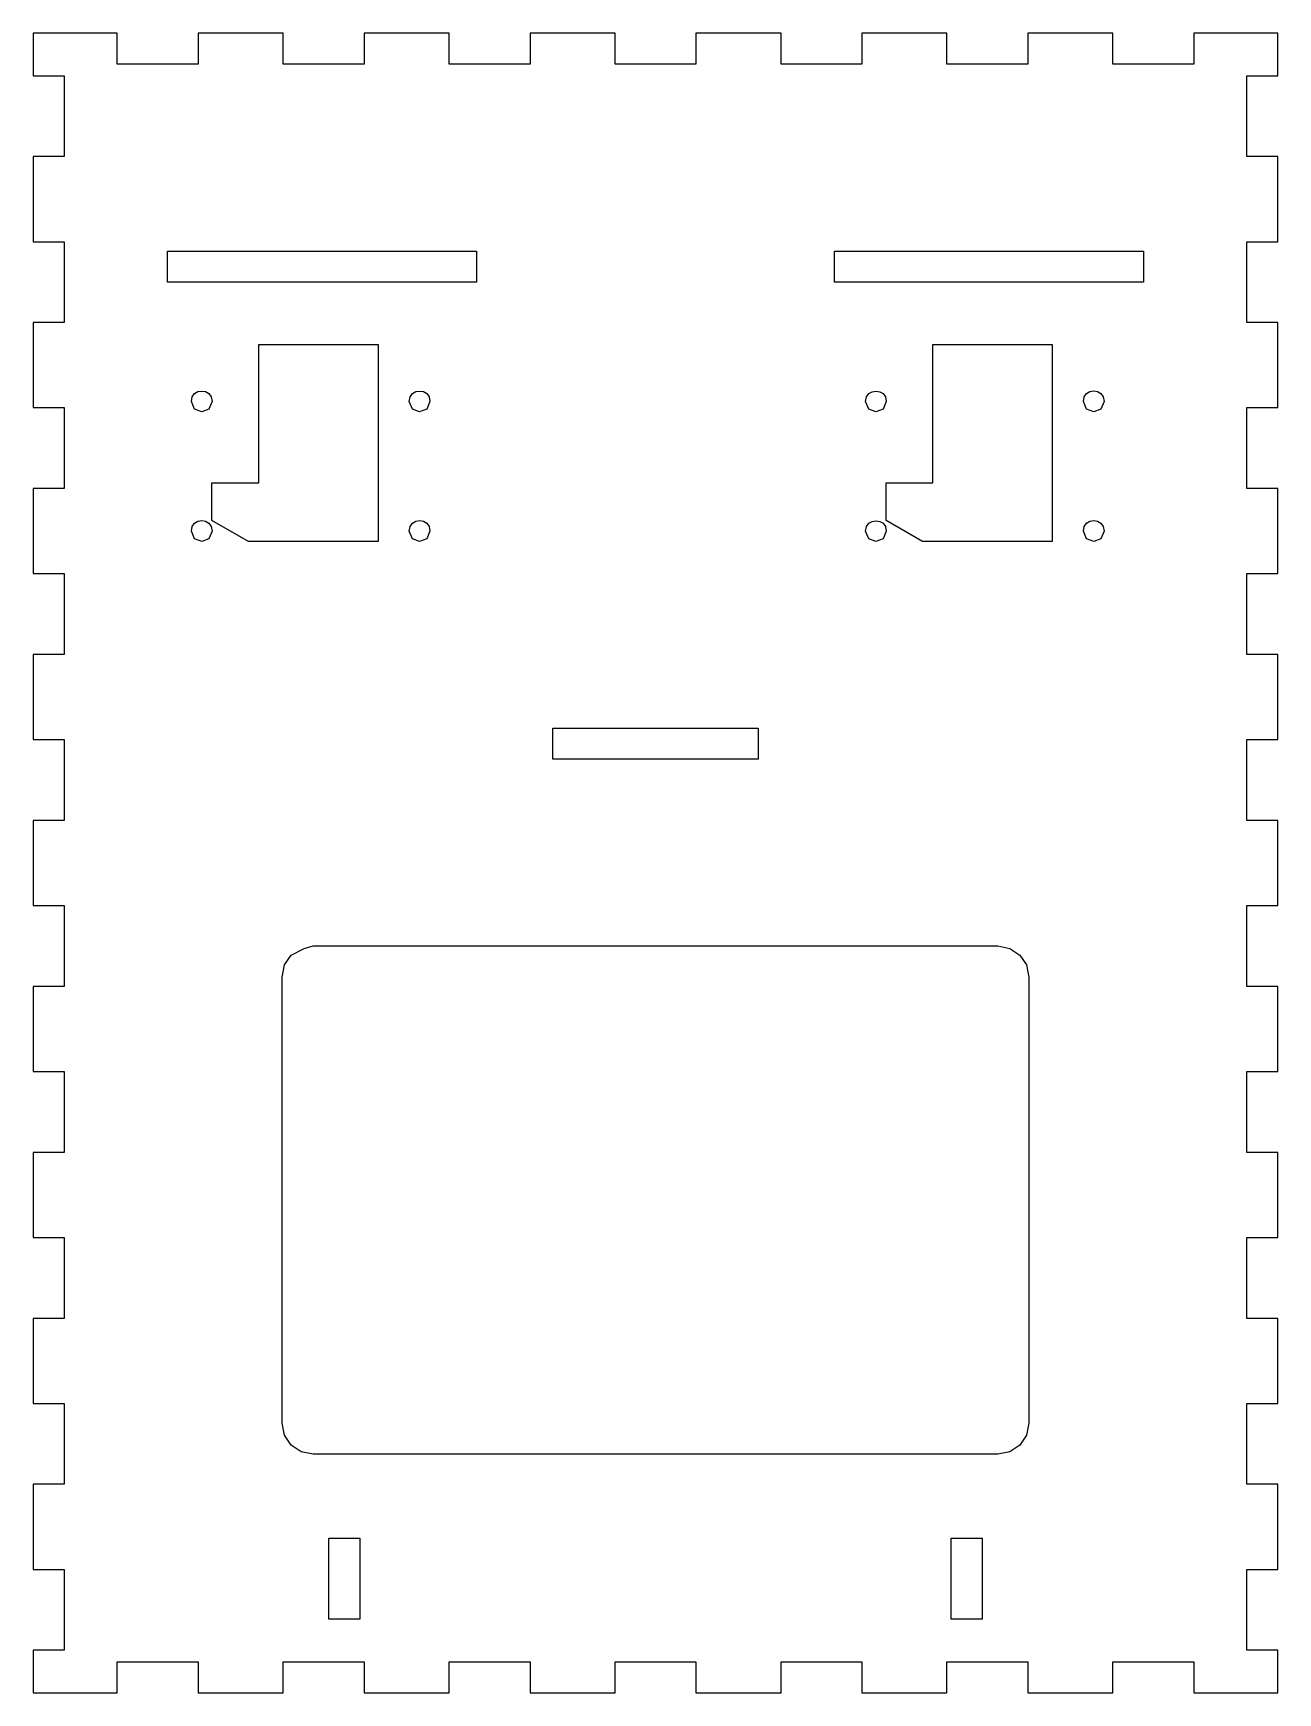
# Model space of a CAD drawing. Extents: x -60 to 60, y 0 to 160.
import ezdxf

# ---------------------------------------------------------------- set-up
doc = ezdxf.new("R2010")
doc.units = 0
doc.layers.add('Calque_1', color=7, linetype='CONTINUOUS')

msp = doc.modelspace()

# ---------------------------------------------------------------- linework, layer by layer
at = {"layer": 'Calque_1', "color": 7}
for points in [[(-59.999999, 160.000065), (-59.999999, 155.900055), (-57.000182, 155.900055), (-57.000182, 148.100017), (-59.999999, 148.100017), (-59.999999, 139.9), (-57.000182, 139.9), (-57.000182, 132.099959), (-59.999999, 132.099959), (-59.999999, 123.899942), (-57.000182, 123.899942), (-57.000182, 116.099901), (-59.999999, 116.099901), (-59.999999, 107.899887), (-57.000182, 107.899887), (-57.000182, 100.099846), (-59.999999, 100.099846), (-59.999999, 91.899829), (-57.000182, 91.899829), (-57.000182, 84.099788), (-59.999999, 84.099788), (-59.999999, 75.899771), (-57.000182, 75.899771), (-57.000182, 68.09973), (-59.999999, 68.09973), (-59.999999, 59.899718), (-57.000182, 59.899718), (-57.000182, 52.100198), (-59.999999, 52.100198), (-59.999999, 43.900179), (-57.000182, 43.900179), (-57.000182, 36.10013), (-59.999999, 36.10013), (-59.999999, 27.900097), (-57.000182, 27.900097), (-57.000182, 20.100048), (-59.999999, 20.100048), (-59.999999, 11.900028), (-57.000182, 11.900028), (-57.000182, 4.100006), (-59.999999, 4.100006), (-59.999999, 1.636074), (-59.999999, -0.000004), (-51.899719, -0.000004), (-51.899719, 2.999815), (-44.099678, 2.999815), (-44.099678, -0.000004), (-35.899662, -0.000004), (-35.899662, 2.999815), (-28.09962, 2.999815), (-28.09962, -0.000004), (-19.899605, -0.000004), (-19.899605, 2.999815), (-12.099564, 2.999815), (-12.099564, -0.000004), (-3.899549, -0.000004), (-3.899549, 2.999815), (3.900492, 2.999815), (3.900492, -0.000004), (12.100509, -0.000004), (12.100509, 2.999815), (19.90055, 2.999815), (19.90055, -0.000004), (28.100049, -0.000004), (28.100049, 2.999815), (35.90009, 2.999815), (35.90009, -0.000004), (44.100107, -0.000004), (44.100107, 2.999815), (51.900148, 2.999815), (51.900148, -0.000004), (59.999912, -0.000004), (59.999912, 4.100006), (57.000095, 4.100006), (57.000095, 11.900028), (59.999912, 11.900028), (59.999912, 20.100048), (57.000095, 20.100048), (57.000095, 27.900097), (59.999912, 27.900097), (59.999912, 36.10013), (57.000095, 36.10013), (57.000095, 43.900179), (59.999912, 43.900179), (59.999912, 52.100198), (57.000095, 52.100198), (57.000095, 59.899718), (59.999912, 59.899718), (59.999912, 68.09973), (57.000095, 68.09973), (57.000095, 75.899771), (59.999912, 75.899771), (59.999912, 84.099788), (57.000095, 84.099788), (57.000095, 91.899829), (59.999912, 91.899829), (59.999912, 100.099846), (57.000095, 100.099846), (57.000095, 107.899887), (59.999912, 107.899887), (59.999912, 116.099901), (57.000095, 116.099901), (57.000095, 123.899942), (59.999912, 123.899942), (59.999912, 132.099959), (57.000095, 132.099959), (57.000095, 139.9), (59.999912, 139.9), (59.999912, 148.100017), (57.000095, 148.100017), (57.000095, 155.900055), (59.999912, 155.900055), (59.999912, 160.000065), (51.900148, 160.000065), (51.900148, 156.99973), (44.100107, 156.99973), (44.100107, 160.000065), (35.90009, 160.000065), (35.90009, 156.99973), (28.100049, 156.99973), (28.100049, 160.000065), (19.90055, 160.000065), (19.90055, 156.99973), (12.100509, 156.99973), (12.100509, 160.000065), (3.900492, 160.000065), (3.900492, 156.99973), (-3.899549, 156.99973), (-3.899549, 160.000065), (-12.099564, 160.000065), (-12.099564, 156.99973), (-19.899605, 156.99973), (-19.899605, 160.000065), (-28.09962, 160.000065), (-28.09962, 156.99973), (-35.899662, 156.99973), (-35.899662, 160.000065), (-44.099678, 160.000065), (-44.099678, 156.99973), (-51.900235, 156.99973), (-51.900235, 160.000065)], [(-47.055053, 138.999795), (-17.254806, 138.999795), (-17.254806, 135.999978), (-47.055053, 135.999978)], [(17.254716, 138.999795), (47.054447, 138.999795), (47.054447, 135.999978), (17.254716, 135.999978)], [(-38.249905, 130.000863), (-26.749833, 129.994672), (-26.749833, 110.999965), (-39.249845, 110.999965), (-42.763842, 113.018963), (-42.763842, 116.640447), (-38.249905, 116.640447)], [(26.750261, 130.000334), (38.250334, 129.995175), (38.250334, 110.999951), (25.750321, 110.999951), (22.236323, 113.01895), (22.236323, 116.640434), (26.750261, 116.640434)], [(-43.750344, 125.504473), (-43.383129, 125.441942), (-43.062729, 125.254394), (-42.836023, 124.9419), (-42.749888, 124.504536), (-43.062062, 123.754868), (-43.749407, 123.50498), (-44.436961, 123.754868), (-44.749768, 124.504536), (-44.664032, 124.9419), (-44.43766, 125.254394), (-44.117482, 125.441942)], [(-22.750077, 125.504473), (-22.382859, 125.441942), (-22.06246, 125.254394), (-21.835756, 124.9419), (-21.749622, 124.504536), (-22.061795, 123.754868), (-22.749138, 123.50498), (-23.436692, 123.754868), (-23.749498, 124.504536), (-23.663763, 124.9419), (-23.437388, 125.254394), (-23.117212, 125.441942)], [(21.250337, 125.501378), (21.616806, 125.43901), (21.936676, 125.25195), (22.163362, 124.940265), (22.250277, 124.504023), (21.936673, 123.756276), (21.250339, 123.507025), (20.564005, 123.756276), (20.250398, 124.504023), (20.337359, 124.940265), (20.564036, 125.25195), (20.883878, 125.43901)], [(42.250606, 125.505002), (42.617792, 125.442431), (42.938084, 125.254775), (43.16462, 124.94212), (43.250546, 124.504547), (42.938065, 123.754548), (42.250606, 123.504549), (41.56315, 123.754548), (41.250669, 124.504547), (41.3366, 124.94212), (41.56315, 125.254775), (41.883441, 125.442431)], [(-43.750344, 113.003935), (-43.383129, 112.941403), (-43.062729, 112.753853), (-42.836023, 112.441362), (-42.749888, 112.003995), (-43.062062, 111.25434), (-43.749407, 111.004455), (-44.436961, 111.25434), (-44.749768, 112.003995), (-44.664032, 112.441362), (-44.43766, 112.753853), (-44.117482, 112.941403)], [(-22.750077, 113.003935), (-22.382859, 112.941403), (-22.06246, 112.753853), (-21.835756, 112.441362), (-21.749622, 112.003995), (-22.061795, 111.25434), (-22.749138, 111.004455), (-23.436692, 111.25434), (-23.749498, 112.003995), (-23.663763, 112.441362), (-23.437388, 112.753853), (-23.117212, 112.941403)], [(21.250337, 113.000839), (21.616806, 112.938471), (21.936676, 112.751408), (22.163362, 112.439724), (22.250277, 112.003484), (21.936673, 111.255727), (21.250339, 111.006473), (20.564005, 111.255727), (20.250398, 112.003484), (20.337359, 112.439724), (20.564036, 112.751408), (20.883878, 112.938471)], [(42.250606, 113.004464), (42.617792, 112.941892), (42.938084, 112.754237), (43.16462, 112.441581), (43.250546, 112.004008), (42.938065, 111.254015), (42.250606, 111.004018), (41.56315, 111.254015), (41.250669, 112.004008), (41.3366, 112.441581), (41.56315, 112.754237), (41.883441, 112.941892)], [(-9.900215, 92.999993), (9.900125, 92.999993), (9.900125, 90.000176), (-9.900215, 90.000176)], [(-33.000095, 71.999725), (33.000008, 71.999725), (34.169884, 71.764722), (35.123165, 71.123065), (35.764822, 70.169785), (35.999825, 68.999908), (35.999825, 25.999939), (35.764822, 24.830084), (35.123165, 23.87679), (34.169884, 23.235149), (33.000008, 23.000146), (-33.000095, 23.000146), (-34.169974, 23.235149), (-35.123258, 23.87679), (-35.764912, 24.830084), (-35.999915, 25.999939), (-35.999915, 68.999935), (-35.764912, 70.169811), (-35.123258, 71.123092), (-33.858348, 71.764749), (-33.000095, 71.999752), (-33.000095, 71.999746), (-33.000095, 71.999738), (-33.000095, 71.999733)], [(-31.499908, 14.899954), (-28.500091, 14.899954), (-28.500091, 7.099905), (-31.499908, 7.099905)], [(28.499835, 14.899954), (31.500167, 14.899954), (31.500167, 7.099905), (28.499835, 7.099905)]]:
    msp.add_lwpolyline(points, close=True, dxfattribs=at)

doc.saveas('drawing.dxf')
